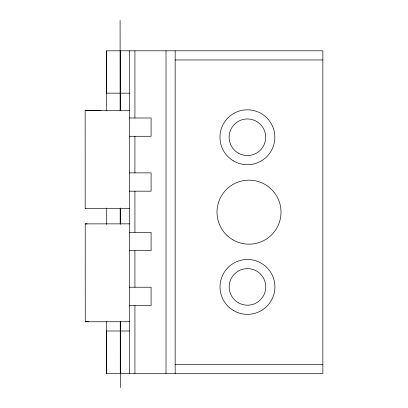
<?xml version="1.0" encoding="UTF-8"?>
<svg xmlns="http://www.w3.org/2000/svg" width="408" height="408" viewBox="0 0 408 408"><rect width="100%" height="100%" fill="white"/><g stroke="black" fill="none" stroke-linecap="round" stroke-linejoin="round"><path stroke-width="0.61" d="M85.894 208.401L85.196 208.401L85.139 110.522L101.041 110.512M85.196 208.401L129.576 208.371M129.642 321.728L85.262 321.759L85.206 223.88L129.586 223.854M85.262 321.759L88.419 321.759M175.16 59.956L322.861 59.956M106.564 93.162L129.535 93.162M129.514 110.497L85.139 110.522M129.433 117.994L151.098 117.994L151.098 136.287L129.433 136.287M129.433 172.88L151.098 172.88L151.098 191.174L129.433 191.174M87.047 223.88L85.206 223.88M129.433 232.336L151.098 232.336L151.098 250.629L129.433 250.629M129.433 287.222L151.098 287.222L151.098 305.515L129.433 305.515M106.564 330.995L129.535 330.995M175.16 364.385L322.861 364.385M120.095 20.4L120.151 110.884M120.207 208.315L120.217 224.242M120.273 321.739L120.314 387.6M175.16 50.806L175.16 373.529M166.015 50.806L166.015 373.529M134.921 50.806L134.921 117.994M134.921 136.287L134.921 172.88M134.921 191.174L134.921 232.336M134.921 250.629L134.921 287.222M134.921 305.515L134.921 373.529M129.433 50.806L129.433 373.529M120.278 50.806L120.278 110.639M120.278 208.034L120.278 223.946M120.278 321.973L120.278 373.529M106.692 50.806L106.692 93.162M106.692 330.995L106.692 373.529M106.564 110.971L106.564 50.806L322.861 50.806L322.861 373.529L106.564 373.529L106.564 321.458M106.564 208.034L106.564 224.369M233.269 310.396A27.443 27.443 0 0 0 274.9 287.462A27.443 27.443 0 0 0 234.228 262.874A27.443 27.443 0 0 0 233.269 310.396M238.246 153.092A18.294 18.294 0 0 0 265.69 137.251A18.294 18.294 0 0 0 238.246 121.406A18.294 18.294 0 0 0 238.246 153.092M233.458 160.89A27.443 27.443 0 0 0 274.839 137.501A27.443 27.443 0 0 0 233.891 113.363A27.443 27.443 0 0 0 233.458 160.89M238.318 302.751A18.294 18.294 0 0 0 265.761 286.911A18.294 18.294 0 0 0 238.318 271.065A18.294 18.294 0 0 0 238.318 302.751M233.004 239.894A32.018 32.018 0 0 0 281.025 212.17A32.018 32.018 0 0 0 233.004 184.441A32.018 32.018 0 0 0 233.004 239.894"/></g></svg>
